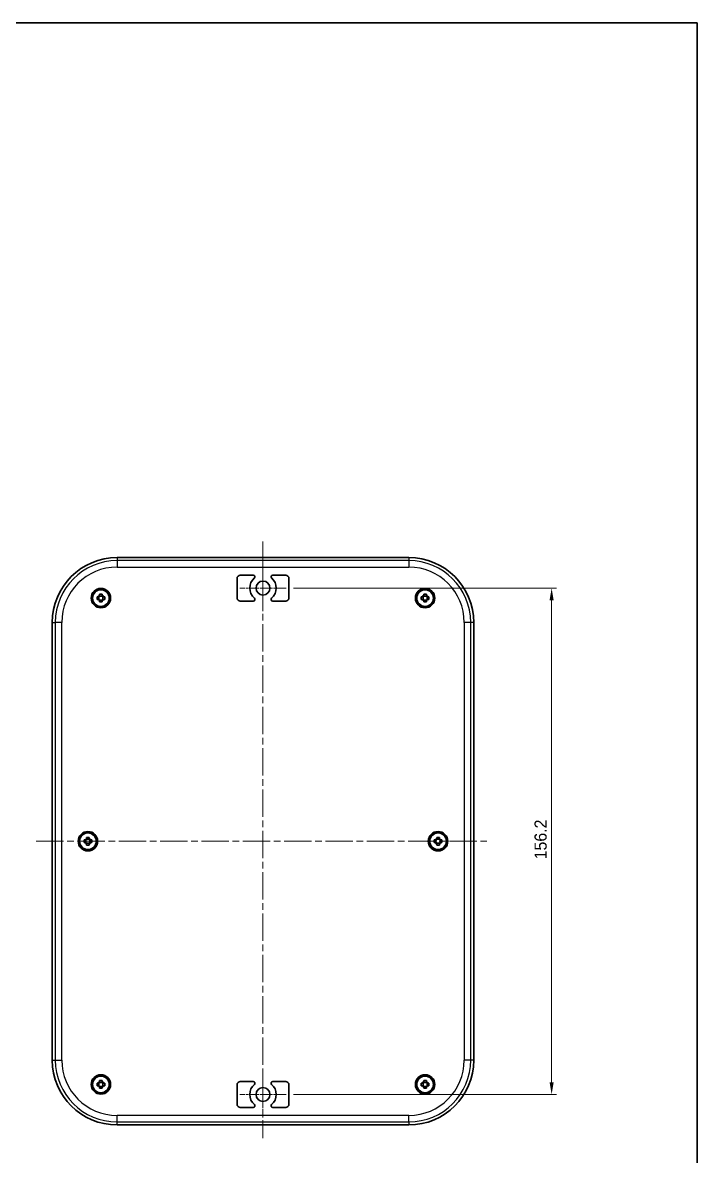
# Model space of a CAD drawing. Header units: millimetres. Extents: x 22 to 2984, y 12 to 577.
# Drawn here: x 1192.1 to 1400.2, y 224.3 to 574 of the extents above; entities that cross this region are included whole.
import ezdxf

# ---------------------------------------------------------------- set-up
doc = ezdxf.new("R2010")
doc.units = ezdxf.units.MM
doc.header["$LTSCALE"] = 1.5
doc.linetypes.add('CHAIN', pattern=[0.3543, 0.2362, -0.0295, 0.0591, -0.0295])
doc.layers.get('Defpoints').update_dxf_attribs({"lineweight": 25})
for name, color, linetype, lineweight in [('Border (ISO)', 7, 'Continuous', 35), ('Dimension (ISO)', 7, 'Continuous', 18), ('Visible (ISO)', 7, 'Continuous', 35), ('Visible Narrow (ISO)', 7, 'Continuous', 25)]:
    doc.layers.add(name, color=color, linetype=linetype, lineweight=lineweight)
doc.layers.add('Center Mark (ISO)', color=7, linetype='Continuous', lineweight=18, true_color=0x80ffff)
doc.layers.add('Centerline (ISO)', color=7, linetype='Continuous', lineweight=18, true_color=0x80ffff)
doc.styles.add('Note Text (TK)', font='MS PGothic.ttf')
doc.dimstyles.new('Default - Method 1b (TK)', dxfattribs={"dimscale": 1.5, "dimtxt": 2.5, "dimasz": 2.5, "dimexe": 1, "dimexo": 1.5, "dimgap": 1, "dimtad": 1, "dimtoh": 1, "dimrnd": 1e-08, "dimdsep": 46, "dimtxsty": 'Note Text (TK)', "dimcen": 0.09, "dimdle": 5, "dimclrd": 100, "dimclre": 100, "dimclrt": 7, "dimadec": 1, "dimazin": 1, "dimtfac": 1, "dimtmove": 0, "dimatfit": 3, "dimfxl": 1, "dimtolj": 1, "dimlwd": -1, "dimlwe": -1, "dimarcsym": 0})

# ---------------------------------------------------------------- blocks, each defined once
blk = doc.blocks.new('図面枠 tk図枠')
at = {"layer": 'Border (ISO)'}
for p, q in [((14.5, 289), (405.5, 289)), ((405.5, 289), (405.5, 8))]:
    blk.add_line(p, q, dxfattribs=at)
blk = doc.blocks.new('*D38')
at = {"layer": 'Defpoints', "color": 0, "transparency": 16777216}
for p in [(1273.43, 399.61), (1273.43, 243.41), (1355.31, 243.41)]:
    blk.add_point(p, dxfattribs=at)
at = {"layer": 'Dimension (ISO)', "color": 100, "transparency": 16777216}
for p, q in [((1275.68, 399.61), (1356.81, 399.61)), ((1355.31, 395.86), (1355.31, 247.16)), ((1275.68, 243.41), (1356.81, 243.41))]:
    blk.add_line(p, q, dxfattribs=at)
for points in [[(1354.68, 395.86), (1355.93, 395.86), (1355.31, 399.61)], [(1354.68, 247.16), (1355.93, 247.16), (1355.31, 243.41)]]:
    blk.add_solid(points, dxfattribs=at)
at = {"layer": 'Dimension (ISO)', "color": 7, "transparency": 16777216, "insert": (1351.93, 315.93), "char_height": 3.75, "attachment_point": 4, "rotation": 90, "style": 'Note Text (TK)'}
blk.add_mtext('\\A1;156.2', dxfattribs=at)

msp = doc.modelspace()

# ---------------------------------------------------------------- linework, layer by layer
at = {"layer": 'Center Mark (ISO)', "linetype": 'CHAIN', "ltscale": 7.945033}
for p, q in [((1266.27606, 406.7642), (1266.27606, 392.4642)), ((1273.42606, 399.6142), (1259.12606, 399.6142)), ((1266.27606, 250.5642), (1266.27606, 236.2642)), ((1273.42606, 243.4142), (1259.12606, 243.4142))]:
    msp.add_line(p, q, dxfattribs=at)
at = {"layer": 'Centerline (ISO)', "linetype": 'CHAIN', "ltscale": 23.990969}
for p, q in [((1266.27606, 414.0142), (1266.27606, 229.95365)), ((1196.27606, 321.5142), (1335.33661, 321.5142))]:
    msp.add_line(p, q, dxfattribs=at)
at = {"layer": 'Visible (ISO)'}
for p, q in [((1221.27606, 409.0142), (1311.27606, 409.0142)), ((1258.27606, 396.6142), (1258.27606, 402.6142)), ((1259.27606, 403.6142), (1263.2911, 403.6142)), ((1269.26102, 403.6142), (1273.27606, 403.6142)), ((1274.27606, 402.6142), (1274.27606, 396.6142)), ((1215.64158, 396.93086), (1215.64158, 396.09753)), ((1216.69273, 397.14867), (1215.85939, 397.14867)), ((1215.85939, 395.87972), (1216.69273, 395.87972)), ((1216.91053, 396.93086), (1216.91053, 396.09753)), ((1263.2911, 395.6142), (1259.27606, 395.6142)), ((1273.27606, 395.6142), (1269.26102, 395.6142)), ((1315.64158, 396.93086), (1315.64158, 396.09753)), ((1316.69273, 397.14867), (1315.85939, 397.14867)), ((1315.85939, 395.87972), (1316.69273, 395.87972)), ((1316.91053, 396.93086), (1316.91053, 396.09753)), ((1201.27606, 254.0142), (1201.27606, 389.0142)), ((1331.27606, 389.0142), (1331.27606, 254.0142)), ((1211.64158, 321.93086), (1211.64158, 321.09753)), ((1212.69273, 322.14867), (1211.85939, 322.14867)), ((1212.91053, 321.93086), (1212.91053, 321.09753)), ((1319.64158, 321.93086), (1319.64158, 321.09753)), ((1320.69273, 322.14867), (1319.85939, 322.14867)), ((1320.91053, 321.93086), (1320.91053, 321.09753)), ((1211.85939, 320.87972), (1212.69273, 320.87972)), ((1319.85939, 320.87972), (1320.69273, 320.87972)), ((1215.64158, 246.93086), (1215.64158, 246.09753)), ((1216.69273, 247.14867), (1215.85939, 247.14867)), ((1215.85939, 245.87972), (1216.69273, 245.87972)), ((1216.91053, 246.93086), (1216.91053, 246.09753)), ((1258.27606, 240.4142), (1258.27606, 246.4142)), ((1259.27606, 247.4142), (1263.2911, 247.4142)), ((1269.26102, 247.4142), (1273.27606, 247.4142)), ((1274.27606, 246.4142), (1274.27606, 240.4142)), ((1315.64158, 246.93086), (1315.64158, 246.09753)), ((1316.69273, 247.14867), (1315.85939, 247.14867)), ((1315.85939, 245.87972), (1316.69273, 245.87972)), ((1316.91053, 246.93086), (1316.91053, 246.09753)), ((1263.2911, 239.4142), (1259.27606, 239.4142)), ((1273.27606, 239.4142), (1269.26102, 239.4142)), ((1311.27606, 234.0142), (1221.27606, 234.0142))]:
    msp.add_line(p, q, dxfattribs=at)
for centre, radius in [((1216.27606, 396.5142), 3), ((1216.27606, 396.5142), 2.85), ((1216.27606, 396.5142), 2.65), ((1216.27606, 396.5142), 2.56251), ((1266.27606, 399.6142), 2.15), ((1316.27606, 396.5142), 3), ((1316.27606, 396.5142), 2.85), ((1316.27606, 396.5142), 2.65), ((1316.27606, 396.5142), 2.56251), ((1212.27606, 321.5142), 3), ((1212.27606, 321.5142), 2.85), ((1212.27606, 321.5142), 2.65), ((1212.27606, 321.5142), 2.56251), ((1320.27606, 321.5142), 3), ((1320.27606, 321.5142), 2.85), ((1320.27606, 321.5142), 2.65), ((1320.27606, 321.5142), 2.56251), ((1216.27606, 246.5142), 3), ((1216.27606, 246.5142), 2.85), ((1216.27606, 246.5142), 2.65), ((1216.27606, 246.5142), 2.56251), ((1316.27606, 246.5142), 3), ((1316.27606, 246.5142), 2.85), ((1316.27606, 246.5142), 2.65), ((1316.27606, 246.5142), 2.56251), ((1266.27606, 243.4142), 2.15)]:
    msp.add_circle(centre, radius, dxfattribs=at)
for centre, radius, start, end in [((1221.27606, 389.0142), 20, 90, 180), ((1311.27606, 389.0142), 20, 0, 90), ((1259.27606, 402.6142), 1, 90, 180), ((1266.27606, 399.6142), 4.1, 130.4590831, 229.5409169), ((1263.2911, 403.1142), 0.5, 310.4590831, 90), ((1269.26102, 403.1142), 0.5, 90, 229.5409169), ((1266.27606, 399.6142), 4.1, 310.4590831, 49.5409169), ((1273.27606, 402.6142), 1, 0, 90), ((1216.27606, 396.5142), 0.92086, 116.9026951, 153.0973049), ((1216.27606, 396.5142), 0.92086, 206.9026951, 243.0973049), ((1216.27606, 396.5142), 0.92086, 26.9026951, 63.0973049), ((1216.27606, 396.5142), 0.92086, 296.9026951, 333.0973049), ((1259.27606, 396.6142), 1, 180, 270), ((1263.2911, 396.1142), 0.5, 270, 49.5409169), ((1269.26102, 396.1142), 0.5, 130.4590831, 270), ((1273.27606, 396.6142), 1, 270, 0), ((1316.27606, 396.5142), 0.92086, 116.9026951, 153.0973049), ((1316.27606, 396.5142), 0.92086, 206.9026951, 243.0973049), ((1316.27606, 396.5142), 0.92086, 26.9026951, 63.0973049), ((1316.27606, 396.5142), 0.92086, 296.9026951, 333.0973049), ((1212.27606, 321.5142), 0.92086, 116.9026951, 153.0973049), ((1212.27606, 321.5142), 0.92086, 26.9026951, 63.0973049), ((1320.27606, 321.5142), 0.92086, 116.9026951, 153.0973049), ((1320.27606, 321.5142), 0.92086, 26.9026951, 63.0973049), ((1212.27606, 321.5142), 0.92086, 206.9026951, 243.0973049), ((1212.27606, 321.5142), 0.92086, 296.9026951, 333.0973049), ((1320.27606, 321.5142), 0.92086, 206.9026951, 243.0973049), ((1320.27606, 321.5142), 0.92086, 296.9026951, 333.0973049), ((1221.27606, 254.0142), 20, 180, 270), ((1311.27606, 254.0142), 20, 270, 0), ((1216.27606, 246.5142), 0.92086, 116.9026951, 153.0973049), ((1216.27606, 246.5142), 0.92086, 206.9026951, 243.0973049), ((1216.27606, 246.5142), 0.92086, 26.9026951, 63.0973049), ((1216.27606, 246.5142), 0.92086, 296.9026951, 333.0973049), ((1259.27606, 246.4142), 1, 90, 180), ((1266.27606, 243.4142), 4.1, 130.4590831, 229.5409169), ((1263.2911, 246.9142), 0.5, 310.4590831, 90), ((1269.26102, 246.9142), 0.5, 90, 229.5409169), ((1266.27606, 243.4142), 4.1, 310.4590831, 49.5409169), ((1273.27606, 246.4142), 1, 0, 90), ((1316.27606, 246.5142), 0.92086, 116.9026951, 153.0973049), ((1316.27606, 246.5142), 0.92086, 206.9026951, 243.0973049), ((1316.27606, 246.5142), 0.92086, 26.9026951, 63.0973049), ((1316.27606, 246.5142), 0.92086, 296.9026951, 333.0973049), ((1259.27606, 240.4142), 1, 180, 270), ((1263.2911, 239.9142), 0.5, 270, 49.5409169), ((1269.26102, 239.9142), 0.5, 130.4590831, 270), ((1273.27606, 240.4142), 1, 270, 0)]:
    msp.add_arc(centre, radius, start, end, dxfattribs=at)
for points, knots in [([(1215.1012, 396.09753), (1215.09728, 396.24107), (1215.09545, 396.38261), (1215.09545, 396.64578), (1215.09728, 396.78732), (1215.1012, 396.93086)], [2.7704301098, 2.7704301098, 2.7704301098, 2.7704301098, 2.80990631552, 2.80990631552, 2.84938252124, 2.84938252124, 2.84938252124, 2.84938252124]), ([(1215.1012, 396.93086), (1215.16414, 396.93086), (1215.22697, 396.93086), (1215.34486, 396.93086), (1215.39994, 396.93086), (1215.45486, 396.93086)], [2.88558741992, 2.88558741992, 2.88558741992, 2.88558741992, 2.90355266075, 2.90355266075, 2.91937837234, 2.91937837234, 2.91937837234, 2.91937837234]), ([(1215.45486, 396.09753), (1215.39994, 396.09753), (1215.34486, 396.09753), (1215.22697, 396.09753), (1215.16414, 396.09753), (1215.1012, 396.09753)], [3.08008179422, 3.08008179422, 3.08008179422, 3.08008179422, 3.09590750581, 3.09590750581, 3.11387274664, 3.11387274664, 3.11387274664, 3.11387274664]), ([(1215.85939, 397.68905), (1216.00293, 397.69298), (1216.14447, 397.6948), (1216.40765, 397.6948), (1216.54919, 397.69298), (1216.69273, 397.68905)], [2.7704301098, 2.7704301098, 2.7704301098, 2.7704301098, 2.80990631552, 2.80990631552, 2.84938252124, 2.84938252124, 2.84938252124, 2.84938252124]), ([(1215.85939, 397.3354), (1215.85939, 397.39032), (1215.85939, 397.4454), (1215.85939, 397.56328), (1215.85939, 397.62611), (1215.85939, 397.68905)], [3.08008179422, 3.08008179422, 3.08008179422, 3.08008179422, 3.09590750581, 3.09590750581, 3.11387274664, 3.11387274664, 3.11387274664, 3.11387274664]), ([(1215.85939, 395.33934), (1215.85939, 395.40228), (1215.85939, 395.46511), (1215.85939, 395.583), (1215.85939, 395.63808), (1215.85939, 395.693)], [2.88558741992, 2.88558741992, 2.88558741992, 2.88558741992, 2.90355266075, 2.90355266075, 2.91937837234, 2.91937837234, 2.91937837234, 2.91937837234]), ([(1216.69273, 395.33934), (1216.54919, 395.33541), (1216.40765, 395.33359), (1216.14447, 395.33359), (1216.00293, 395.33541), (1215.85939, 395.33934)], [2.7704301098, 2.7704301098, 2.7704301098, 2.7704301098, 2.80990631552, 2.80990631552, 2.84938252124, 2.84938252124, 2.84938252124, 2.84938252124]), ([(1216.69273, 397.68905), (1216.69273, 397.62611), (1216.69273, 397.56328), (1216.69273, 397.4454), (1216.69273, 397.39032), (1216.69273, 397.3354)], [2.88558741992, 2.88558741992, 2.88558741992, 2.88558741992, 2.90355266075, 2.90355266075, 2.91937837234, 2.91937837234, 2.91937837234, 2.91937837234]), ([(1216.69273, 395.693), (1216.69273, 395.63808), (1216.69273, 395.583), (1216.69273, 395.46511), (1216.69273, 395.40228), (1216.69273, 395.33934)], [3.08008179422, 3.08008179422, 3.08008179422, 3.08008179422, 3.09590750581, 3.09590750581, 3.11387274664, 3.11387274664, 3.11387274664, 3.11387274664]), ([(1217.09726, 396.93086), (1217.15218, 396.93086), (1217.20726, 396.93086), (1217.32514, 396.93086), (1217.38798, 396.93086), (1217.45092, 396.93086)], [3.08008179422, 3.08008179422, 3.08008179422, 3.08008179422, 3.09590750581, 3.09590750581, 3.11387274664, 3.11387274664, 3.11387274664, 3.11387274664]), ([(1217.45092, 396.09753), (1217.38798, 396.09753), (1217.32514, 396.09753), (1217.20726, 396.09753), (1217.15218, 396.09753), (1217.09726, 396.09753)], [2.88558741992, 2.88558741992, 2.88558741992, 2.88558741992, 2.90355266075, 2.90355266075, 2.91937837234, 2.91937837234, 2.91937837234, 2.91937837234]), ([(1217.45092, 396.93086), (1217.45484, 396.78732), (1217.45666, 396.64578), (1217.45666, 396.38261), (1217.45484, 396.24107), (1217.45092, 396.09753)], [2.7704301098, 2.7704301098, 2.7704301098, 2.7704301098, 2.80990631552, 2.80990631552, 2.84938252124, 2.84938252124, 2.84938252124, 2.84938252124]), ([(1315.1012, 396.09753), (1315.09728, 396.24107), (1315.09545, 396.38261), (1315.09545, 396.64578), (1315.09728, 396.78732), (1315.1012, 396.93086)], [2.7704301098, 2.7704301098, 2.7704301098, 2.7704301098, 2.80990631552, 2.80990631552, 2.84938252124, 2.84938252124, 2.84938252124, 2.84938252124]), ([(1315.1012, 396.93086), (1315.16414, 396.93086), (1315.22697, 396.93086), (1315.34486, 396.93086), (1315.39994, 396.93086), (1315.45486, 396.93086)], [2.88558741992, 2.88558741992, 2.88558741992, 2.88558741992, 2.90355266075, 2.90355266075, 2.91937837234, 2.91937837234, 2.91937837234, 2.91937837234]), ([(1315.45486, 396.09753), (1315.39994, 396.09753), (1315.34486, 396.09753), (1315.22697, 396.09753), (1315.16414, 396.09753), (1315.1012, 396.09753)], [3.08008179422, 3.08008179422, 3.08008179422, 3.08008179422, 3.09590750581, 3.09590750581, 3.11387274664, 3.11387274664, 3.11387274664, 3.11387274664]), ([(1315.85939, 397.68905), (1316.00293, 397.69298), (1316.14447, 397.6948), (1316.40765, 397.6948), (1316.54919, 397.69298), (1316.69273, 397.68905)], [2.7704301098, 2.7704301098, 2.7704301098, 2.7704301098, 2.80990631552, 2.80990631552, 2.84938252124, 2.84938252124, 2.84938252124, 2.84938252124]), ([(1315.85939, 397.3354), (1315.85939, 397.39032), (1315.85939, 397.4454), (1315.85939, 397.56328), (1315.85939, 397.62611), (1315.85939, 397.68905)], [3.08008179422, 3.08008179422, 3.08008179422, 3.08008179422, 3.09590750581, 3.09590750581, 3.11387274664, 3.11387274664, 3.11387274664, 3.11387274664]), ([(1315.85939, 395.33934), (1315.85939, 395.40228), (1315.85939, 395.46511), (1315.85939, 395.583), (1315.85939, 395.63808), (1315.85939, 395.693)], [2.88558741992, 2.88558741992, 2.88558741992, 2.88558741992, 2.90355266075, 2.90355266075, 2.91937837234, 2.91937837234, 2.91937837234, 2.91937837234]), ([(1316.69273, 395.33934), (1316.54919, 395.33541), (1316.40765, 395.33359), (1316.14447, 395.33359), (1316.00293, 395.33541), (1315.85939, 395.33934)], [2.7704301098, 2.7704301098, 2.7704301098, 2.7704301098, 2.80990631552, 2.80990631552, 2.84938252124, 2.84938252124, 2.84938252124, 2.84938252124]), ([(1316.69273, 397.68905), (1316.69273, 397.62611), (1316.69273, 397.56328), (1316.69273, 397.4454), (1316.69273, 397.39032), (1316.69273, 397.3354)], [2.88558741992, 2.88558741992, 2.88558741992, 2.88558741992, 2.90355266075, 2.90355266075, 2.91937837234, 2.91937837234, 2.91937837234, 2.91937837234]), ([(1316.69273, 395.693), (1316.69273, 395.63808), (1316.69273, 395.583), (1316.69273, 395.46511), (1316.69273, 395.40228), (1316.69273, 395.33934)], [3.08008179422, 3.08008179422, 3.08008179422, 3.08008179422, 3.09590750581, 3.09590750581, 3.11387274664, 3.11387274664, 3.11387274664, 3.11387274664]), ([(1317.09726, 396.93086), (1317.15218, 396.93086), (1317.20726, 396.93086), (1317.32514, 396.93086), (1317.38798, 396.93086), (1317.45092, 396.93086)], [3.08008179422, 3.08008179422, 3.08008179422, 3.08008179422, 3.09590750581, 3.09590750581, 3.11387274664, 3.11387274664, 3.11387274664, 3.11387274664]), ([(1317.45092, 396.09753), (1317.38798, 396.09753), (1317.32514, 396.09753), (1317.20726, 396.09753), (1317.15218, 396.09753), (1317.09726, 396.09753)], [2.88558741992, 2.88558741992, 2.88558741992, 2.88558741992, 2.90355266075, 2.90355266075, 2.91937837234, 2.91937837234, 2.91937837234, 2.91937837234]), ([(1317.45092, 396.93086), (1317.45484, 396.78732), (1317.45666, 396.64578), (1317.45666, 396.38261), (1317.45484, 396.24107), (1317.45092, 396.09753)], [2.7704301098, 2.7704301098, 2.7704301098, 2.7704301098, 2.80990631552, 2.80990631552, 2.84938252124, 2.84938252124, 2.84938252124, 2.84938252124]), ([(1211.1012, 321.09753), (1211.09728, 321.24107), (1211.09545, 321.38261), (1211.09545, 321.64578), (1211.09728, 321.78732), (1211.1012, 321.93086)], [2.7704301098, 2.7704301098, 2.7704301098, 2.7704301098, 2.80990631552, 2.80990631552, 2.84938252124, 2.84938252124, 2.84938252124, 2.84938252124]), ([(1211.1012, 321.93086), (1211.16414, 321.93086), (1211.22697, 321.93086), (1211.34486, 321.93086), (1211.39994, 321.93086), (1211.45486, 321.93086)], [2.88558741992, 2.88558741992, 2.88558741992, 2.88558741992, 2.90355266075, 2.90355266075, 2.91937837234, 2.91937837234, 2.91937837234, 2.91937837234]), ([(1211.85939, 322.68905), (1212.00293, 322.69298), (1212.14447, 322.6948), (1212.40765, 322.6948), (1212.54919, 322.69298), (1212.69273, 322.68905)], [2.7704301098, 2.7704301098, 2.7704301098, 2.7704301098, 2.80990631552, 2.80990631552, 2.84938252124, 2.84938252124, 2.84938252124, 2.84938252124]), ([(1211.85939, 322.3354), (1211.85939, 322.39032), (1211.85939, 322.4454), (1211.85939, 322.56328), (1211.85939, 322.62611), (1211.85939, 322.68905)], [3.08008179422, 3.08008179422, 3.08008179422, 3.08008179422, 3.09590750581, 3.09590750581, 3.11387274664, 3.11387274664, 3.11387274664, 3.11387274664]), ([(1212.69273, 322.68905), (1212.69273, 322.62611), (1212.69273, 322.56328), (1212.69273, 322.4454), (1212.69273, 322.39032), (1212.69273, 322.3354)], [2.88558741992, 2.88558741992, 2.88558741992, 2.88558741992, 2.90355266075, 2.90355266075, 2.91937837234, 2.91937837234, 2.91937837234, 2.91937837234]), ([(1213.09726, 321.93086), (1213.15218, 321.93086), (1213.20726, 321.93086), (1213.32514, 321.93086), (1213.38798, 321.93086), (1213.45092, 321.93086)], [3.08008179422, 3.08008179422, 3.08008179422, 3.08008179422, 3.09590750581, 3.09590750581, 3.11387274664, 3.11387274664, 3.11387274664, 3.11387274664]), ([(1213.45092, 321.93086), (1213.45484, 321.78732), (1213.45666, 321.64578), (1213.45666, 321.38261), (1213.45484, 321.24107), (1213.45092, 321.09753)], [2.7704301098, 2.7704301098, 2.7704301098, 2.7704301098, 2.80990631552, 2.80990631552, 2.84938252124, 2.84938252124, 2.84938252124, 2.84938252124]), ([(1319.1012, 321.09753), (1319.09728, 321.24107), (1319.09545, 321.38261), (1319.09545, 321.64578), (1319.09728, 321.78732), (1319.1012, 321.93086)], [2.7704301098, 2.7704301098, 2.7704301098, 2.7704301098, 2.80990631552, 2.80990631552, 2.84938252124, 2.84938252124, 2.84938252124, 2.84938252124]), ([(1319.1012, 321.93086), (1319.16414, 321.93086), (1319.22697, 321.93086), (1319.34486, 321.93086), (1319.39994, 321.93086), (1319.45486, 321.93086)], [2.88558741992, 2.88558741992, 2.88558741992, 2.88558741992, 2.90355266075, 2.90355266075, 2.91937837234, 2.91937837234, 2.91937837234, 2.91937837234]), ([(1319.85939, 322.68905), (1320.00293, 322.69298), (1320.14447, 322.6948), (1320.40765, 322.6948), (1320.54919, 322.69298), (1320.69273, 322.68905)], [2.7704301098, 2.7704301098, 2.7704301098, 2.7704301098, 2.80990631552, 2.80990631552, 2.84938252124, 2.84938252124, 2.84938252124, 2.84938252124]), ([(1319.85939, 322.3354), (1319.85939, 322.39032), (1319.85939, 322.4454), (1319.85939, 322.56328), (1319.85939, 322.62611), (1319.85939, 322.68905)], [3.08008179422, 3.08008179422, 3.08008179422, 3.08008179422, 3.09590750581, 3.09590750581, 3.11387274664, 3.11387274664, 3.11387274664, 3.11387274664]), ([(1320.69273, 322.68905), (1320.69273, 322.62611), (1320.69273, 322.56328), (1320.69273, 322.4454), (1320.69273, 322.39032), (1320.69273, 322.3354)], [2.88558741992, 2.88558741992, 2.88558741992, 2.88558741992, 2.90355266075, 2.90355266075, 2.91937837234, 2.91937837234, 2.91937837234, 2.91937837234]), ([(1321.09726, 321.93086), (1321.15218, 321.93086), (1321.20726, 321.93086), (1321.32514, 321.93086), (1321.38798, 321.93086), (1321.45092, 321.93086)], [3.08008179422, 3.08008179422, 3.08008179422, 3.08008179422, 3.09590750581, 3.09590750581, 3.11387274664, 3.11387274664, 3.11387274664, 3.11387274664]), ([(1321.45092, 321.93086), (1321.45484, 321.78732), (1321.45666, 321.64578), (1321.45666, 321.38261), (1321.45484, 321.24107), (1321.45092, 321.09753)], [2.7704301098, 2.7704301098, 2.7704301098, 2.7704301098, 2.80990631552, 2.80990631552, 2.84938252124, 2.84938252124, 2.84938252124, 2.84938252124]), ([(1211.45486, 321.09753), (1211.39994, 321.09753), (1211.34486, 321.09753), (1211.22697, 321.09753), (1211.16414, 321.09753), (1211.1012, 321.09753)], [3.08008179422, 3.08008179422, 3.08008179422, 3.08008179422, 3.09590750581, 3.09590750581, 3.11387274664, 3.11387274664, 3.11387274664, 3.11387274664]), ([(1211.85939, 320.33934), (1211.85939, 320.40228), (1211.85939, 320.46511), (1211.85939, 320.583), (1211.85939, 320.63808), (1211.85939, 320.693)], [2.88558741992, 2.88558741992, 2.88558741992, 2.88558741992, 2.90355266075, 2.90355266075, 2.91937837234, 2.91937837234, 2.91937837234, 2.91937837234]), ([(1212.69273, 320.33934), (1212.54919, 320.33541), (1212.40765, 320.33359), (1212.14447, 320.33359), (1212.00293, 320.33541), (1211.85939, 320.33934)], [2.7704301098, 2.7704301098, 2.7704301098, 2.7704301098, 2.80990631552, 2.80990631552, 2.84938252124, 2.84938252124, 2.84938252124, 2.84938252124]), ([(1212.69273, 320.693), (1212.69273, 320.63808), (1212.69273, 320.583), (1212.69273, 320.46511), (1212.69273, 320.40228), (1212.69273, 320.33934)], [3.08008179422, 3.08008179422, 3.08008179422, 3.08008179422, 3.09590750581, 3.09590750581, 3.11387274664, 3.11387274664, 3.11387274664, 3.11387274664]), ([(1213.45092, 321.09753), (1213.38798, 321.09753), (1213.32514, 321.09753), (1213.20726, 321.09753), (1213.15218, 321.09753), (1213.09726, 321.09753)], [2.88558741992, 2.88558741992, 2.88558741992, 2.88558741992, 2.90355266075, 2.90355266075, 2.91937837234, 2.91937837234, 2.91937837234, 2.91937837234]), ([(1319.45486, 321.09753), (1319.39994, 321.09753), (1319.34486, 321.09753), (1319.22697, 321.09753), (1319.16414, 321.09753), (1319.1012, 321.09753)], [3.08008179422, 3.08008179422, 3.08008179422, 3.08008179422, 3.09590750581, 3.09590750581, 3.11387274664, 3.11387274664, 3.11387274664, 3.11387274664]), ([(1319.85939, 320.33934), (1319.85939, 320.40228), (1319.85939, 320.46511), (1319.85939, 320.583), (1319.85939, 320.63808), (1319.85939, 320.693)], [2.88558741992, 2.88558741992, 2.88558741992, 2.88558741992, 2.90355266075, 2.90355266075, 2.91937837234, 2.91937837234, 2.91937837234, 2.91937837234]), ([(1320.69273, 320.33934), (1320.54919, 320.33541), (1320.40765, 320.33359), (1320.14447, 320.33359), (1320.00293, 320.33541), (1319.85939, 320.33934)], [2.7704301098, 2.7704301098, 2.7704301098, 2.7704301098, 2.80990631552, 2.80990631552, 2.84938252124, 2.84938252124, 2.84938252124, 2.84938252124]), ([(1320.69273, 320.693), (1320.69273, 320.63808), (1320.69273, 320.583), (1320.69273, 320.46511), (1320.69273, 320.40228), (1320.69273, 320.33934)], [3.08008179422, 3.08008179422, 3.08008179422, 3.08008179422, 3.09590750581, 3.09590750581, 3.11387274664, 3.11387274664, 3.11387274664, 3.11387274664]), ([(1321.45092, 321.09753), (1321.38798, 321.09753), (1321.32514, 321.09753), (1321.20726, 321.09753), (1321.15218, 321.09753), (1321.09726, 321.09753)], [2.88558741992, 2.88558741992, 2.88558741992, 2.88558741992, 2.90355266075, 2.90355266075, 2.91937837234, 2.91937837234, 2.91937837234, 2.91937837234]), ([(1215.1012, 246.09753), (1215.09728, 246.24107), (1215.09545, 246.38261), (1215.09545, 246.64578), (1215.09728, 246.78732), (1215.1012, 246.93086)], [2.7704301098, 2.7704301098, 2.7704301098, 2.7704301098, 2.80990631552, 2.80990631552, 2.84938252124, 2.84938252124, 2.84938252124, 2.84938252124]), ([(1215.1012, 246.93086), (1215.16414, 246.93086), (1215.22697, 246.93086), (1215.34486, 246.93086), (1215.39994, 246.93086), (1215.45486, 246.93086)], [2.88558741992, 2.88558741992, 2.88558741992, 2.88558741992, 2.90355266075, 2.90355266075, 2.91937837234, 2.91937837234, 2.91937837234, 2.91937837234]), ([(1215.45486, 246.09753), (1215.39994, 246.09753), (1215.34486, 246.09753), (1215.22697, 246.09753), (1215.16414, 246.09753), (1215.1012, 246.09753)], [3.08008179422, 3.08008179422, 3.08008179422, 3.08008179422, 3.09590750581, 3.09590750581, 3.11387274664, 3.11387274664, 3.11387274664, 3.11387274664]), ([(1215.85939, 247.68905), (1216.00293, 247.69298), (1216.14447, 247.6948), (1216.40765, 247.6948), (1216.54919, 247.69298), (1216.69273, 247.68905)], [2.7704301098, 2.7704301098, 2.7704301098, 2.7704301098, 2.80990631552, 2.80990631552, 2.84938252124, 2.84938252124, 2.84938252124, 2.84938252124]), ([(1215.85939, 247.3354), (1215.85939, 247.39032), (1215.85939, 247.4454), (1215.85939, 247.56328), (1215.85939, 247.62611), (1215.85939, 247.68905)], [3.08008179422, 3.08008179422, 3.08008179422, 3.08008179422, 3.09590750581, 3.09590750581, 3.11387274664, 3.11387274664, 3.11387274664, 3.11387274664]), ([(1215.85939, 245.33934), (1215.85939, 245.40228), (1215.85939, 245.46511), (1215.85939, 245.583), (1215.85939, 245.63808), (1215.85939, 245.693)], [2.88558741992, 2.88558741992, 2.88558741992, 2.88558741992, 2.90355266075, 2.90355266075, 2.91937837234, 2.91937837234, 2.91937837234, 2.91937837234]), ([(1216.69273, 245.33934), (1216.54919, 245.33541), (1216.40765, 245.33359), (1216.14447, 245.33359), (1216.00293, 245.33541), (1215.85939, 245.33934)], [2.7704301098, 2.7704301098, 2.7704301098, 2.7704301098, 2.80990631552, 2.80990631552, 2.84938252124, 2.84938252124, 2.84938252124, 2.84938252124]), ([(1216.69273, 247.68905), (1216.69273, 247.62611), (1216.69273, 247.56328), (1216.69273, 247.4454), (1216.69273, 247.39032), (1216.69273, 247.3354)], [2.88558741992, 2.88558741992, 2.88558741992, 2.88558741992, 2.90355266075, 2.90355266075, 2.91937837234, 2.91937837234, 2.91937837234, 2.91937837234]), ([(1216.69273, 245.693), (1216.69273, 245.63808), (1216.69273, 245.583), (1216.69273, 245.46511), (1216.69273, 245.40228), (1216.69273, 245.33934)], [3.08008179422, 3.08008179422, 3.08008179422, 3.08008179422, 3.09590750581, 3.09590750581, 3.11387274664, 3.11387274664, 3.11387274664, 3.11387274664]), ([(1217.09726, 246.93086), (1217.15218, 246.93086), (1217.20726, 246.93086), (1217.32514, 246.93086), (1217.38798, 246.93086), (1217.45092, 246.93086)], [3.08008179422, 3.08008179422, 3.08008179422, 3.08008179422, 3.09590750581, 3.09590750581, 3.11387274664, 3.11387274664, 3.11387274664, 3.11387274664]), ([(1217.45092, 246.09753), (1217.38798, 246.09753), (1217.32514, 246.09753), (1217.20726, 246.09753), (1217.15218, 246.09753), (1217.09726, 246.09753)], [2.88558741992, 2.88558741992, 2.88558741992, 2.88558741992, 2.90355266075, 2.90355266075, 2.91937837234, 2.91937837234, 2.91937837234, 2.91937837234]), ([(1217.45092, 246.93086), (1217.45484, 246.78732), (1217.45666, 246.64578), (1217.45666, 246.38261), (1217.45484, 246.24107), (1217.45092, 246.09753)], [2.7704301098, 2.7704301098, 2.7704301098, 2.7704301098, 2.80990631552, 2.80990631552, 2.84938252124, 2.84938252124, 2.84938252124, 2.84938252124]), ([(1315.1012, 246.09753), (1315.09728, 246.24107), (1315.09545, 246.38261), (1315.09545, 246.64578), (1315.09728, 246.78732), (1315.1012, 246.93086)], [2.7704301098, 2.7704301098, 2.7704301098, 2.7704301098, 2.80990631552, 2.80990631552, 2.84938252124, 2.84938252124, 2.84938252124, 2.84938252124]), ([(1315.1012, 246.93086), (1315.16414, 246.93086), (1315.22697, 246.93086), (1315.34486, 246.93086), (1315.39994, 246.93086), (1315.45486, 246.93086)], [2.88558741992, 2.88558741992, 2.88558741992, 2.88558741992, 2.90355266075, 2.90355266075, 2.91937837234, 2.91937837234, 2.91937837234, 2.91937837234]), ([(1315.45486, 246.09753), (1315.39994, 246.09753), (1315.34486, 246.09753), (1315.22697, 246.09753), (1315.16414, 246.09753), (1315.1012, 246.09753)], [3.08008179422, 3.08008179422, 3.08008179422, 3.08008179422, 3.09590750581, 3.09590750581, 3.11387274664, 3.11387274664, 3.11387274664, 3.11387274664]), ([(1315.85939, 247.68905), (1316.00293, 247.69298), (1316.14447, 247.6948), (1316.40765, 247.6948), (1316.54919, 247.69298), (1316.69273, 247.68905)], [2.7704301098, 2.7704301098, 2.7704301098, 2.7704301098, 2.80990631552, 2.80990631552, 2.84938252124, 2.84938252124, 2.84938252124, 2.84938252124]), ([(1315.85939, 247.3354), (1315.85939, 247.39032), (1315.85939, 247.4454), (1315.85939, 247.56328), (1315.85939, 247.62611), (1315.85939, 247.68905)], [3.08008179422, 3.08008179422, 3.08008179422, 3.08008179422, 3.09590750581, 3.09590750581, 3.11387274664, 3.11387274664, 3.11387274664, 3.11387274664]), ([(1315.85939, 245.33934), (1315.85939, 245.40228), (1315.85939, 245.46511), (1315.85939, 245.583), (1315.85939, 245.63808), (1315.85939, 245.693)], [2.88558741992, 2.88558741992, 2.88558741992, 2.88558741992, 2.90355266075, 2.90355266075, 2.91937837234, 2.91937837234, 2.91937837234, 2.91937837234]), ([(1316.69273, 245.33934), (1316.54919, 245.33541), (1316.40765, 245.33359), (1316.14447, 245.33359), (1316.00293, 245.33541), (1315.85939, 245.33934)], [2.7704301098, 2.7704301098, 2.7704301098, 2.7704301098, 2.80990631552, 2.80990631552, 2.84938252124, 2.84938252124, 2.84938252124, 2.84938252124]), ([(1316.69273, 247.68905), (1316.69273, 247.62611), (1316.69273, 247.56328), (1316.69273, 247.4454), (1316.69273, 247.39032), (1316.69273, 247.3354)], [2.88558741992, 2.88558741992, 2.88558741992, 2.88558741992, 2.90355266075, 2.90355266075, 2.91937837234, 2.91937837234, 2.91937837234, 2.91937837234]), ([(1316.69273, 245.693), (1316.69273, 245.63808), (1316.69273, 245.583), (1316.69273, 245.46511), (1316.69273, 245.40228), (1316.69273, 245.33934)], [3.08008179422, 3.08008179422, 3.08008179422, 3.08008179422, 3.09590750581, 3.09590750581, 3.11387274664, 3.11387274664, 3.11387274664, 3.11387274664]), ([(1317.09726, 246.93086), (1317.15218, 246.93086), (1317.20726, 246.93086), (1317.32514, 246.93086), (1317.38798, 246.93086), (1317.45092, 246.93086)], [3.08008179422, 3.08008179422, 3.08008179422, 3.08008179422, 3.09590750581, 3.09590750581, 3.11387274664, 3.11387274664, 3.11387274664, 3.11387274664]), ([(1317.45092, 246.09753), (1317.38798, 246.09753), (1317.32514, 246.09753), (1317.20726, 246.09753), (1317.15218, 246.09753), (1317.09726, 246.09753)], [2.88558741992, 2.88558741992, 2.88558741992, 2.88558741992, 2.90355266075, 2.90355266075, 2.91937837234, 2.91937837234, 2.91937837234, 2.91937837234]), ([(1317.45092, 246.93086), (1317.45484, 246.78732), (1317.45666, 246.64578), (1317.45666, 246.38261), (1317.45484, 246.24107), (1317.45092, 246.09753)], [2.7704301098, 2.7704301098, 2.7704301098, 2.7704301098, 2.80990631552, 2.80990631552, 2.84938252124, 2.84938252124, 2.84938252124, 2.84938252124])]:
    msp.add_open_spline(points, degree=3, knots=knots, dxfattribs=at)
for points, weights in [([(1215.85939, 396.93086), (1215.70154, 396.93086), (1215.45486, 396.93086)], [1.36648292817, 1.2300014453, 1.0277013177]), ([(1215.45486, 396.09753), (1215.70154, 396.09753), (1215.85939, 396.09753)], [1.0277013177, 1.2300014453, 1.36648292817]), ([(1215.85939, 397.3354), (1215.85939, 397.08871), (1215.85939, 396.93086)], [1.0277013177, 1.2300014453, 1.36648292817]), ([(1215.85939, 396.09753), (1215.85939, 395.93968), (1215.85939, 395.693)], [1.36648292817, 1.2300014453, 1.0277013177]), ([(1216.69273, 396.93086), (1216.69273, 397.08871), (1216.69273, 397.3354)], [1.36648292817, 1.2300014453, 1.0277013177]), ([(1217.09726, 396.93086), (1216.85058, 396.93086), (1216.69273, 396.93086)], [1.0277013177, 1.2300014453, 1.36648292817]), ([(1216.69273, 395.693), (1216.69273, 395.93968), (1216.69273, 396.09753)], [1.0277013177, 1.2300014453, 1.36648292817]), ([(1216.69273, 396.09753), (1216.85058, 396.09753), (1217.09726, 396.09753)], [1.36648292817, 1.2300014453, 1.0277013177]), ([(1315.85939, 396.93086), (1315.70154, 396.93086), (1315.45486, 396.93086)], [1.36648292817, 1.2300014453, 1.0277013177]), ([(1315.45486, 396.09753), (1315.70154, 396.09753), (1315.85939, 396.09753)], [1.0277013177, 1.2300014453, 1.36648292817]), ([(1315.85939, 397.3354), (1315.85939, 397.08871), (1315.85939, 396.93086)], [1.0277013177, 1.2300014453, 1.36648292817]), ([(1315.85939, 396.09753), (1315.85939, 395.93968), (1315.85939, 395.693)], [1.36648292817, 1.2300014453, 1.0277013177]), ([(1316.69273, 396.93086), (1316.69273, 397.08871), (1316.69273, 397.3354)], [1.36648292817, 1.2300014453, 1.0277013177]), ([(1317.09726, 396.93086), (1316.85058, 396.93086), (1316.69273, 396.93086)], [1.0277013177, 1.2300014453, 1.36648292817]), ([(1316.69273, 395.693), (1316.69273, 395.93968), (1316.69273, 396.09753)], [1.0277013177, 1.2300014453, 1.36648292817]), ([(1316.69273, 396.09753), (1316.85058, 396.09753), (1317.09726, 396.09753)], [1.36648292817, 1.2300014453, 1.0277013177]), ([(1211.85939, 321.93086), (1211.70154, 321.93086), (1211.45486, 321.93086)], [1.36648292817, 1.2300014453, 1.0277013177]), ([(1211.85939, 322.3354), (1211.85939, 322.08871), (1211.85939, 321.93086)], [1.0277013177, 1.2300014453, 1.36648292817]), ([(1212.69273, 321.93086), (1212.69273, 322.08871), (1212.69273, 322.3354)], [1.36648292817, 1.2300014453, 1.0277013177]), ([(1213.09726, 321.93086), (1212.85058, 321.93086), (1212.69273, 321.93086)], [1.0277013177, 1.2300014453, 1.36648292817]), ([(1319.85939, 321.93086), (1319.70154, 321.93086), (1319.45486, 321.93086)], [1.36648292817, 1.2300014453, 1.0277013177]), ([(1319.85939, 322.3354), (1319.85939, 322.08871), (1319.85939, 321.93086)], [1.0277013177, 1.2300014453, 1.36648292817]), ([(1320.69273, 321.93086), (1320.69273, 322.08871), (1320.69273, 322.3354)], [1.36648292817, 1.2300014453, 1.0277013177]), ([(1321.09726, 321.93086), (1320.85058, 321.93086), (1320.69273, 321.93086)], [1.0277013177, 1.2300014453, 1.36648292817]), ([(1211.45486, 321.09753), (1211.70154, 321.09753), (1211.85939, 321.09753)], [1.0277013177, 1.2300014453, 1.36648292817]), ([(1211.85939, 321.09753), (1211.85939, 320.93968), (1211.85939, 320.693)], [1.36648292817, 1.2300014453, 1.0277013177]), ([(1212.69273, 320.693), (1212.69273, 320.93968), (1212.69273, 321.09753)], [1.0277013177, 1.2300014453, 1.36648292817]), ([(1212.69273, 321.09753), (1212.85058, 321.09753), (1213.09726, 321.09753)], [1.36648292817, 1.2300014453, 1.0277013177]), ([(1319.45486, 321.09753), (1319.70154, 321.09753), (1319.85939, 321.09753)], [1.0277013177, 1.2300014453, 1.36648292817]), ([(1319.85939, 321.09753), (1319.85939, 320.93968), (1319.85939, 320.693)], [1.36648292817, 1.2300014453, 1.0277013177]), ([(1320.69273, 320.693), (1320.69273, 320.93968), (1320.69273, 321.09753)], [1.0277013177, 1.2300014453, 1.36648292817]), ([(1320.69273, 321.09753), (1320.85058, 321.09753), (1321.09726, 321.09753)], [1.36648292817, 1.2300014453, 1.0277013177]), ([(1215.85939, 246.93086), (1215.70154, 246.93086), (1215.45486, 246.93086)], [1.36648292817, 1.2300014453, 1.0277013177]), ([(1215.45486, 246.09753), (1215.70154, 246.09753), (1215.85939, 246.09753)], [1.0277013177, 1.2300014453, 1.36648292817]), ([(1215.85939, 247.3354), (1215.85939, 247.08871), (1215.85939, 246.93086)], [1.0277013177, 1.2300014453, 1.36648292817]), ([(1215.85939, 246.09753), (1215.85939, 245.93968), (1215.85939, 245.693)], [1.36648292817, 1.2300014453, 1.0277013177]), ([(1216.69273, 246.93086), (1216.69273, 247.08871), (1216.69273, 247.3354)], [1.36648292817, 1.2300014453, 1.0277013177]), ([(1217.09726, 246.93086), (1216.85058, 246.93086), (1216.69273, 246.93086)], [1.0277013177, 1.2300014453, 1.36648292817]), ([(1216.69273, 245.693), (1216.69273, 245.93968), (1216.69273, 246.09753)], [1.0277013177, 1.2300014453, 1.36648292817]), ([(1216.69273, 246.09753), (1216.85058, 246.09753), (1217.09726, 246.09753)], [1.36648292817, 1.2300014453, 1.0277013177]), ([(1315.85939, 246.93086), (1315.70154, 246.93086), (1315.45486, 246.93086)], [1.36648292817, 1.2300014453, 1.0277013177]), ([(1315.45486, 246.09753), (1315.70154, 246.09753), (1315.85939, 246.09753)], [1.0277013177, 1.2300014453, 1.36648292817]), ([(1315.85939, 247.3354), (1315.85939, 247.08871), (1315.85939, 246.93086)], [1.0277013177, 1.2300014453, 1.36648292817]), ([(1315.85939, 246.09753), (1315.85939, 245.93968), (1315.85939, 245.693)], [1.36648292817, 1.2300014453, 1.0277013177]), ([(1316.69273, 246.93086), (1316.69273, 247.08871), (1316.69273, 247.3354)], [1.36648292817, 1.2300014453, 1.0277013177]), ([(1317.09726, 246.93086), (1316.85058, 246.93086), (1316.69273, 246.93086)], [1.0277013177, 1.2300014453, 1.36648292817]), ([(1316.69273, 245.693), (1316.69273, 245.93968), (1316.69273, 246.09753)], [1.0277013177, 1.2300014453, 1.36648292817]), ([(1316.69273, 246.09753), (1316.85058, 246.09753), (1317.09726, 246.09753)], [1.36648292817, 1.2300014453, 1.0277013177])]:
    msp.add_rational_spline(points, weights, degree=2, dxfattribs=at)
at = {"layer": 'Visible Narrow (ISO)'}
for p, q in [((1221.27606, 409.0142), (1221.27606, 408.07474)), ((1311.27606, 408.07474), (1221.27606, 408.07474)), ((1221.27606, 408.07474), (1221.27606, 406.07572)), ((1221.27606, 406.07572), (1311.27606, 406.07572)), ((1311.27606, 409.0142), (1311.27606, 408.07474)), ((1311.27606, 408.07474), (1311.27606, 406.07572)), ((1201.27606, 389.0142), (1202.21551, 389.0142)), ((1202.21551, 389.0142), (1202.21551, 254.0142)), ((1204.21453, 389.0142), (1202.21551, 389.0142)), ((1204.21453, 254.0142), (1204.21453, 389.0142)), ((1330.33661, 389.0142), (1328.33758, 389.0142)), ((1328.33758, 389.0142), (1328.33758, 254.0142)), ((1330.33661, 254.0142), (1330.33661, 389.0142)), ((1331.27606, 389.0142), (1330.33661, 389.0142)), ((1201.27606, 254.0142), (1202.21551, 254.0142)), ((1202.21551, 254.0142), (1204.21453, 254.0142)), ((1330.33661, 254.0142), (1328.33758, 254.0142)), ((1331.27606, 254.0142), (1330.33661, 254.0142)), ((1221.27606, 234.95365), (1221.27606, 236.95267)), ((1311.27606, 236.95267), (1221.27606, 236.95267)), ((1221.27606, 234.95365), (1311.27606, 234.95365)), ((1221.27606, 234.0142), (1221.27606, 234.95365)), ((1311.27606, 234.95365), (1311.27606, 236.95267)), ((1311.27606, 234.95365), (1311.27606, 234.0142))]:
    msp.add_line(p, q, dxfattribs=at)
for centre, radius, start, end in [((1221.27606, 389.0142), 19.06055, 90, 180), ((1221.27606, 389.0142), 17.06152, 90, 180), ((1311.27606, 389.0142), 19.06055, 0, 90), ((1311.27606, 389.0142), 17.06152, 0, 90), ((1221.27606, 254.0142), 19.06055, 180, 270), ((1221.27606, 254.0142), 17.06152, 180, 270), ((1311.27606, 254.0142), 19.06055, 270, 0), ((1311.27606, 254.0142), 17.06152, 270, 0)]:
    msp.add_arc(centre, radius, start, end, dxfattribs=at)

# ---------------------------------------------------------------- block references
at = {"xscale": 2, "yscale": 2, "zscale": 2}
msp.add_blockref('図面枠 tk図枠', (589.25, -4), dxfattribs=at)

# ---------------------------------------------------------------- dimensions: what is measured, and where the dimension line sits
at = {"layer": 'Dimension (ISO)', "color": 100, "true_color": 0x00ff3f}
dim = msp.add_linear_dim(base=(1355.30704, 243.4142), p1=(1273.42606, 399.6142), p2=(1273.42606, 243.4142), angle=90, dimstyle='Default - Method 1b (TK)', override={"dimtoh": 0, "dimdec": 2, "dimtp": 0, "dimtm": 0, "dimtdec": 2, "dimtofl": 0, "dimatfit": 1}, dxfattribs=at)
dim.commit()
dim.dimension.update_dxf_attribs({"geometry": '*D38', "text_midpoint": (1355.30704, 321.5142), "dimtype": 160})

doc.saveas('drawing.dxf')
